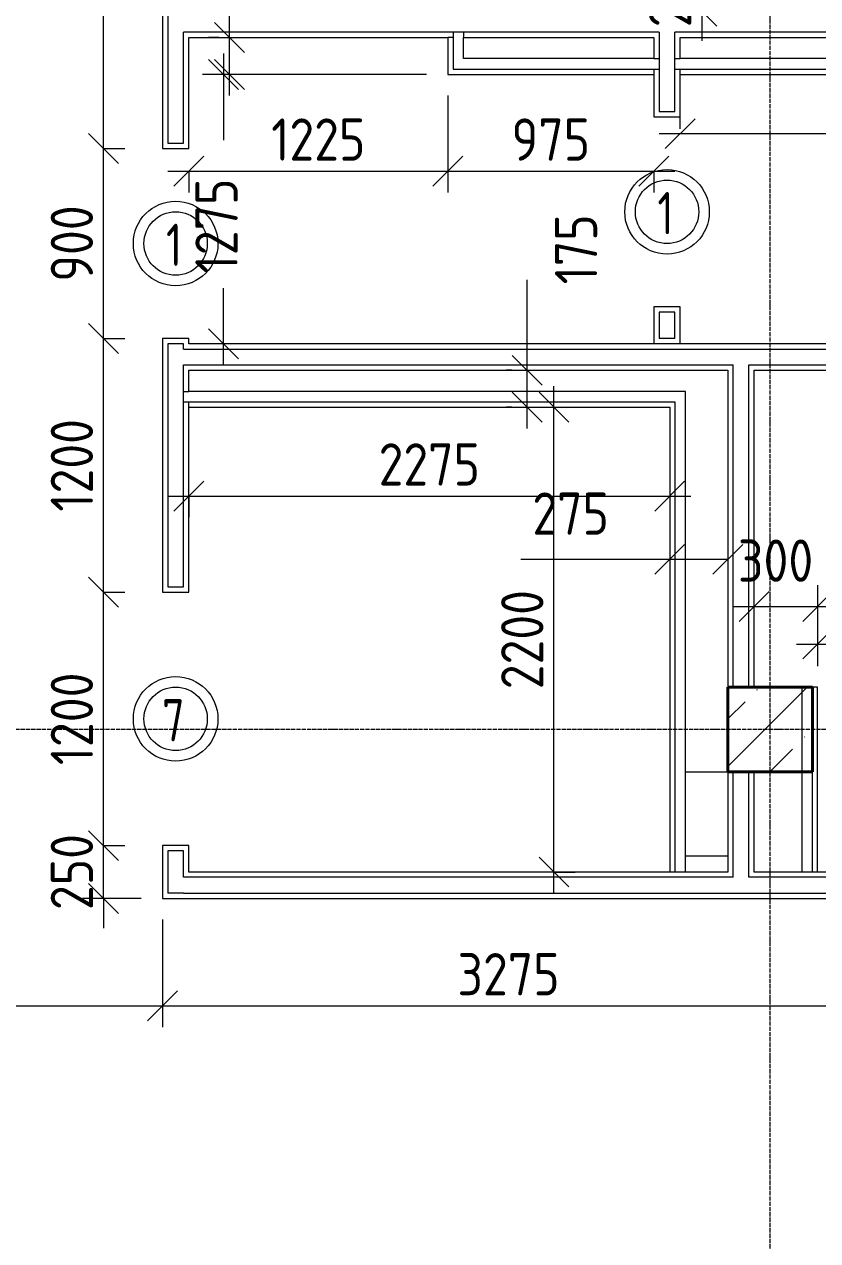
# Model space of a CAD drawing. Header units: millimetres. Extents: x -56773 to 221258, y -262288 to 26541.
# Drawn here: x 36281 to 40034, y -149613 to -143855 of the extents above; entities that cross this region are included whole.
import ezdxf

# ---------------------------------------------------------------- set-up
doc = ezdxf.new("R2010")
doc.units = ezdxf.units.MM
doc.linetypes.add('ADSK_Линия сетки', pattern=[25, 20, -2.5, 0, -2.5])
for name, color, linetype, lineweight in [('Марки дверей', 7, 'Continuous', 20), ('Несущие колонны', 7, 'Continuous', 18), ('Оси', 7, 'Continuous', 9), ('Перекрытие', 7, 'Continuous', 18), ('Размеры', 7, 'Continuous', 9), ('Стены внутренние', 7, 'Continuous', 18), ('Стены штриховка', 7, 'Continuous', 9)]:
    doc.layers.add(name, color=color, linetype=linetype, lineweight=lineweight)
doc.styles.add('GOST Common_3', font='', dxfattribs={"width": 0.9, "height": 200})
doc.styles.add('GOST Common_B', font='', dxfattribs={"width": 0.8, "height": 200})
doc.styles.get('GOST Common_3').set_extended_font_data('GOST Common')
doc.styles.get('GOST Common_B').set_extended_font_data('GOST Common', bold=True)
doc.dimstyles.new('ADSK_Основной_2_0', dxfattribs={"dimscale": 304.8, "dimtxt": 201.142999, "dimasz": 0.463911, "dimexe": 0.328084, "dimexo": 0.328084, "dimgap": 0.164042, "dimtad": 1, "dimdec": 3, "dimrnd": 0.001, "dimdsep": 46, "dimtxsty": 'GOST Common_3', "dimblk1": 'OBLIQUE', "dimblk2": 'OBLIQUE', "dimsah": 1, "dimcen": 0.09, "dimdle": 0.328084, "dimazin": 2, "dimtfac": 1, "dimtdec": 4, "dimtix": 1, "dimtmove": 0, "dimatfit": 3, "dimfxl": 1, "dimtvp": 1, "dimtolj": 1, "dimtzin": 0, "dimlwd": 20, "dimlwe": 20, "dimarcsym": 2})
doc.dimstyles.new('ADSK_Основной_2_0_2', dxfattribs={"dimscale": 304.8, "dimtxt": 201.142999, "dimasz": 0.463911, "dimexe": 0.328084, "dimexo": 0.328084, "dimgap": 0.164042, "dimtad": 1, "dimdec": 3, "dimrnd": 0.001, "dimdsep": 46, "dimtxsty": 'GOST Common_3', "dimblk1": 'OBLIQUE', "dimblk2": 'OBLIQUE', "dimsah": 1, "dimcen": 0.09, "dimdle": 0.328084, "dimazin": 2, "dimtfac": 1, "dimtdec": 4, "dimtix": 1, "dimtmove": 0, "dimatfit": 3, "dimfxl": 1, "dimtvp": 1, "dimtolj": 1, "dimtzin": 0, "dimlwd": 20, "dimlwe": 20, "dimarcsym": 2})

# ---------------------------------------------------------------- blocks, each defined once
blk = doc.blocks.new('ADSK_КолоннаЖБ_Прямоугольная - 400x400 мм-1807143-Кладочный план 3-го этажа')
at = {"layer": 'Несущие колонны', "lineweight": 40}
for p, q in [((-200, 200), (200, 200)), ((-200, -200), (-200, 200)), ((200, 200), (200, -200)), ((200, -200), (-200, -200))]:
    blk.add_line(p, q, dxfattribs=at)
blk = doc.blocks.new('_Oblique')
at = {"color": 0, "linetype": 'ByBlock', "lineweight": -2}
blk.add_line((-0.5, -0.5), (0.5, 0.5), dxfattribs=at)
blk = doc.blocks.new('*D5691')
at = {"layer": 'Defpoints', "color": 0, "lineweight": 25, "transparency": 16777216}
for p in [(34534.4, -147767.8), (36934.4, -147992.8), (36934.4, -148501.5)]:
    blk.add_point(p, dxfattribs=at)
at = {"layer": 'Размеры', "color": 0, "lineweight": 20, "transparency": 16777216}
for p, q in [((34534.4, -147867.8), (34534.4, -148601.5)), ((36934.4, -148092.8), (36934.4, -148601.5)), ((34434.4, -148501.5), (37034.4, -148501.5))]:
    blk.add_line(p, q, dxfattribs=at)
at = {"layer": 'Размеры', "color": 0, "lineweight": 20, "transparency": 16777216, "xscale": 141.4, "yscale": 141.4, "zscale": 141.4, "rotation": 180}
blk.add_blockref('_Oblique', (34534.4, -148501.5), dxfattribs=at)
at = {"layer": 'Размеры', "color": 0, "lineweight": 20, "transparency": 16777216, "xscale": 141.4, "yscale": 141.4, "zscale": 141.4}
blk.add_blockref('_Oblique', (36934.4, -148501.5), dxfattribs=at)
at = {"layer": 'Размеры', "color": 0, "lineweight": 9, "transparency": 16777216, "insert": (35734.4, -148351.5), "char_height": 200, "width": 625.93, "attachment_point": 5, "style": 'GOST Common_3'}
blk.add_mtext('\\A1;2400', dxfattribs=at)
blk = doc.blocks.new('*D5692')
at = {"layer": 'Defpoints', "color": 0, "lineweight": 25, "transparency": 16777216}
for p in [(36934.4, -147992.8), (40209.4, -148401.5), (40209.4, -148501.5)]:
    blk.add_point(p, dxfattribs=at)
at = {"layer": 'Размеры', "color": 0, "lineweight": 20, "transparency": 16777216}
for p, q in [((36934.4, -148092.8), (36934.4, -148601.5)), ((36834.4, -148501.5), (40309.4, -148501.5)), ((40209.4, -148501.5), (40209.4, -148601.5))]:
    blk.add_line(p, q, dxfattribs=at)
at = {"layer": 'Размеры', "color": 0, "lineweight": 20, "transparency": 16777216, "xscale": 141.4, "yscale": 141.4, "zscale": 141.4, "rotation": 180}
blk.add_blockref('_Oblique', (36934.4, -148501.5), dxfattribs=at)
at = {"layer": 'Размеры', "color": 0, "lineweight": 20, "transparency": 16777216, "xscale": 141.4, "yscale": 141.4, "zscale": 141.4}
blk.add_blockref('_Oblique', (40209.4, -148501.5), dxfattribs=at)
at = {"layer": 'Размеры', "color": 0, "lineweight": 9, "transparency": 16777216, "insert": (38571.9, -148351.5), "char_height": 200, "width": 605.475, "attachment_point": 5, "style": 'GOST Common_3'}
blk.add_mtext('\\A1;3275', dxfattribs=at)
blk = doc.blocks.new('*D5709')
at = {"layer": 'Defpoints', "color": 0, "lineweight": 25, "transparency": 16777216}
for p in [(36556, -147742.8), (36656, -147742.8), (36934.4, -147992.8)]:
    blk.add_point(p, dxfattribs=at)
at = {"layer": 'Размеры', "color": 0, "lineweight": 20, "transparency": 16777216}
for p, q in [((36656, -147742.8), (36656, -147601.4)), ((36656, -147742.8), (36756, -147742.8)), ((36656, -147992.8), (36656, -147742.8)), ((36834.4, -147992.8), (36556, -147992.8)), ((36656, -147992.8), (36656, -148134.2))]:
    blk.add_line(p, q, dxfattribs=at)
at = {"layer": 'Размеры', "color": 0, "lineweight": 20, "transparency": 16777216, "xscale": 141.4, "yscale": 141.4, "zscale": 141.4}
for p, rotation in [((36656, -147742.8), 270), ((36656, -147992.8), 90)]:
    blk.add_blockref('_Oblique', p, dxfattribs=dict(at, rotation=rotation))
at = {"layer": 'Размеры', "color": 0, "lineweight": 9, "transparency": 16777216, "insert": (36506, -147867.8), "char_height": 200, "width": 454.106, "attachment_point": 5, "rotation": 90, "style": 'GOST Common_3'}
blk.add_mtext('\\A1;250', dxfattribs=at)
blk = doc.blocks.new('*D5710')
at = {"layer": 'Defpoints', "color": 0, "lineweight": 25, "transparency": 16777216}
for p in [(36556, -146542.8), (36656, -146542.8), (36556, -147742.8)]:
    blk.add_point(p, dxfattribs=at)
at = {"layer": 'Размеры', "color": 0, "lineweight": 20, "transparency": 16777216}
for p, q in [((36656, -147842.8), (36656, -146442.8)), ((36656, -146542.8), (36756, -146542.8)), ((36656, -147742.8), (36756, -147742.8))]:
    blk.add_line(p, q, dxfattribs=at)
at = {"layer": 'Размеры', "color": 0, "lineweight": 20, "transparency": 16777216, "xscale": 141.4, "yscale": 141.4, "zscale": 141.4}
for p, rotation in [((36656, -146542.8), 90), ((36656, -147742.8), 270)]:
    blk.add_blockref('_Oblique', p, dxfattribs=dict(at, rotation=rotation))
at = {"layer": 'Размеры', "color": 0, "lineweight": 9, "transparency": 16777216, "insert": (36506, -147142.8), "char_height": 200, "width": 560.473, "attachment_point": 5, "rotation": 90, "style": 'GOST Common_3'}
blk.add_mtext('\\A1;1200', dxfattribs=at)
blk = doc.blocks.new('*D5711')
at = {"layer": 'Defpoints', "color": 0, "lineweight": 25, "transparency": 16777216}
for p in [(36556, -145342.8), (36656, -145342.8), (36556, -146542.8)]:
    blk.add_point(p, dxfattribs=at)
at = {"layer": 'Размеры', "color": 0, "lineweight": 20, "transparency": 16777216}
for p, q in [((36656, -146642.8), (36656, -145242.8)), ((36656, -145342.8), (36756, -145342.8)), ((36656, -146542.8), (36756, -146542.8))]:
    blk.add_line(p, q, dxfattribs=at)
at = {"layer": 'Размеры', "color": 0, "lineweight": 20, "transparency": 16777216, "xscale": 141.4, "yscale": 141.4, "zscale": 141.4}
for p, rotation in [((36656, -145342.8), 90), ((36656, -146542.8), 270)]:
    blk.add_blockref('_Oblique', p, dxfattribs=dict(at, rotation=rotation))
at = {"layer": 'Размеры', "color": 0, "lineweight": 9, "transparency": 16777216, "insert": (36506, -145942.8), "char_height": 200, "width": 560.473, "attachment_point": 5, "rotation": 90, "style": 'GOST Common_3'}
blk.add_mtext('\\A1;1200', dxfattribs=at)
blk = doc.blocks.new('*D5712')
at = {"layer": 'Defpoints', "color": 0, "lineweight": 25, "transparency": 16777216}
for p in [(36556, -144442.8), (36656, -144442.8), (36556, -145342.8)]:
    blk.add_point(p, dxfattribs=at)
at = {"layer": 'Размеры', "color": 0, "lineweight": 20, "transparency": 16777216}
for p, q in [((36656, -145442.8), (36656, -144342.8)), ((36656, -144442.8), (36756, -144442.8)), ((36656, -145342.8), (36756, -145342.8))]:
    blk.add_line(p, q, dxfattribs=at)
at = {"layer": 'Размеры', "color": 0, "lineweight": 20, "transparency": 16777216, "xscale": 141.4, "yscale": 141.4, "zscale": 141.4}
for p, rotation in [((36656, -144442.8), 90), ((36656, -145342.8), 270)]:
    blk.add_blockref('_Oblique', p, dxfattribs=dict(at, rotation=rotation))
at = {"layer": 'Размеры', "color": 0, "lineweight": 9, "transparency": 16777216, "insert": (36506, -144892.8), "char_height": 200, "width": 454.106, "attachment_point": 5, "rotation": 90, "style": 'GOST Common_3'}
blk.add_mtext('\\A1;900', dxfattribs=at)
blk = doc.blocks.new('*D5713')
at = {"layer": 'Defpoints', "color": 0, "lineweight": 25, "transparency": 16777216}
for p in [(36556, -142517.8), (36656, -142517.8), (36556, -144442.8)]:
    blk.add_point(p, dxfattribs=at)
at = {"layer": 'Размеры', "color": 0, "lineweight": 20, "transparency": 16777216}
for p, q in [((36656, -144542.8), (36656, -142417.8)), ((36656, -142517.8), (36756, -142517.8)), ((36656, -144442.8), (36756, -144442.8))]:
    blk.add_line(p, q, dxfattribs=at)
at = {"layer": 'Размеры', "color": 0, "lineweight": 20, "transparency": 16777216, "xscale": 141.4, "yscale": 141.4, "zscale": 141.4}
for p, rotation in [((36656, -142517.8), 90), ((36656, -144442.8), 270)]:
    blk.add_blockref('_Oblique', p, dxfattribs=dict(at, rotation=rotation))
at = {"layer": 'Размеры', "color": 0, "lineweight": 9, "transparency": 16777216, "insert": (36506, -143480.3), "char_height": 200, "width": 560.473, "attachment_point": 5, "rotation": 90, "style": 'GOST Common_3'}
blk.add_mtext('\\A1;1925', dxfattribs=at)
blk = doc.blocks.new('*D5719')
at = {"layer": 'Defpoints', "color": 0, "lineweight": 25, "transparency": 16777216}
for p in [(39386.8, -143592.8), (39486.8, -143592.8), (39386.8, -143792.8)]:
    blk.add_point(p, dxfattribs=at)
at = {"layer": 'Размеры', "color": 0, "lineweight": 20, "transparency": 16777216}
for p, q in [((39486.8, -143592.8), (39486.8, -143451.4)), ((39486.8, -143592.8), (39586.8, -143592.8)), ((39486.8, -143792.8), (39486.8, -143592.8)), ((39486.8, -143792.8), (39586.8, -143792.8)), ((39486.8, -143792.8), (39486.8, -143934.2))]:
    blk.add_line(p, q, dxfattribs=at)
at = {"layer": 'Размеры', "color": 0, "lineweight": 20, "transparency": 16777216, "xscale": 141.4, "yscale": 141.4, "zscale": 141.4}
for p, rotation in [((39486.8, -143592.8), 270), ((39486.8, -143792.8), 90)]:
    blk.add_blockref('_Oblique', p, dxfattribs=dict(at, rotation=rotation))
at = {"layer": 'Размеры', "color": 0, "lineweight": 9, "transparency": 16777216, "insert": (39336.8, -143692.8), "char_height": 200, "width": 454.106, "attachment_point": 5, "rotation": 90, "style": 'GOST Common_3'}
blk.add_mtext('\\A1;200', dxfattribs=at)
blk = doc.blocks.new('*D5388')
at = {"layer": 'Defpoints', "color": 0, "lineweight": 25, "transparency": 16777216}
for p in [(41734.4, -144372.7), (39384.4, -144450.7), (41734.4, -144450.7)]:
    blk.add_point(p, dxfattribs=at)
at = {"layer": 'Размеры', "color": 0, "lineweight": 20, "transparency": 16777216}
for p, q in [((39384.4, -144350.7), (39384.4, -144272.7)), ((41734.4, -144350.7), (41734.4, -144272.7)), ((39284.4, -144372.7), (41834.4, -144372.7))]:
    blk.add_line(p, q, dxfattribs=at)
at = {"layer": 'Размеры', "color": 0, "lineweight": 20, "transparency": 16777216, "xscale": 141.4, "yscale": 141.4, "zscale": 141.4, "rotation": 180}
blk.add_blockref('_Oblique', (39384.4, -144372.7), dxfattribs=at)
at = {"layer": 'Размеры', "color": 0, "lineweight": 20, "transparency": 16777216, "xscale": 141.4, "yscale": 141.4, "zscale": 141.4}
blk.add_blockref('_Oblique', (41734.4, -144372.7), dxfattribs=at)
at = {"layer": 'Размеры', "color": 0, "lineweight": 9, "transparency": 16777216, "insert": (40414.9, -144056), "char_height": 200, "width": 605.475, "attachment_point": 1, "line_spacing_factor": 1.022761, "style": 'GOST Common_3'}
blk.add_mtext('\\A1;2350', dxfattribs=at)
blk = doc.blocks.new('*D5390')
at = {"layer": 'Defpoints', "color": 0, "lineweight": 25, "transparency": 16777216}
for p in [(37223.6, -144092.8), (38284.4, -144092.8), (37301.7, -145367.8)]:
    blk.add_point(p, dxfattribs=at)
at = {"layer": 'Размеры', "color": 0, "lineweight": 20, "transparency": 16777216}
for p, q in [((37223.6, -143992.8), (37223.6, -144403.8)), ((38184.4, -144092.8), (37123.6, -144092.8)), ((37223.6, -145467.8), (37223.6, -145103.8)), ((37201.7, -145367.8), (37123.6, -145367.8))]:
    blk.add_line(p, q, dxfattribs=at)
at = {"layer": 'Размеры', "color": 0, "lineweight": 20, "transparency": 16777216, "xscale": 141.4, "yscale": 141.4, "zscale": 141.4}
for p, rotation in [((37223.6, -144092.8), 90), ((37223.6, -145367.8), 270)]:
    blk.add_blockref('_Oblique', p, dxfattribs=dict(at, rotation=rotation))
at = {"layer": 'Размеры', "color": 0, "lineweight": 9, "transparency": 16777216, "insert": (37090.3, -145034), "char_height": 200, "width": 560.473, "attachment_point": 1, "rotation": 90, "line_spacing_factor": 1.022761, "style": 'GOST Common_3'}
blk.add_mtext('\\A1;1275', dxfattribs=at)
blk = doc.blocks.new('*D5391')
at = {"layer": 'Defpoints', "color": 0, "lineweight": 25, "transparency": 16777216}
for p in [(37252.1, -143917.8), (37301.7, -143917.8), (38284.4, -144092.8)]:
    blk.add_point(p, dxfattribs=at)
at = {"layer": 'Размеры', "color": 0, "lineweight": 20, "transparency": 16777216}
for p, q in [((37252.1, -143917.8), (37252.1, -143521.3)), ((37201.7, -143917.8), (37152.1, -143917.8)), ((37252.1, -144192.8), (37252.1, -143917.8)), ((38184.4, -144092.8), (37152.1, -144092.8))]:
    blk.add_line(p, q, dxfattribs=at)
at = {"layer": 'Размеры', "color": 0, "lineweight": 20, "transparency": 16777216, "xscale": 141.4, "yscale": 141.4, "zscale": 141.4}
for p, rotation in [((37252.1, -143917.8), 90), ((37252.1, -144092.8), 270)]:
    blk.add_blockref('_Oblique', p, dxfattribs=dict(at, rotation=rotation))
at = {"layer": 'Размеры', "color": 0, "lineweight": 9, "transparency": 16777216, "insert": (37383, -143542.5), "char_height": 200, "width": 409.104, "attachment_point": 1, "rotation": 90, "line_spacing_factor": 1.022761, "style": 'GOST Common_3'}
blk.add_mtext('\\A1;175', dxfattribs=at)
blk = doc.blocks.new('*D5392')
at = {"layer": 'Defpoints', "color": 0, "lineweight": 25, "transparency": 16777216}
for p in [(38284.4, -144092.8), (37059.4, -144450.7), (38284.4, -144550.7)]:
    blk.add_point(p, dxfattribs=at)
at = {"layer": 'Размеры', "color": 0, "lineweight": 20, "transparency": 16777216}
for p, q in [((38284.4, -144192.8), (38284.4, -144650.7)), ((36959.4, -144550.7), (38384.4, -144550.7)), ((37059.4, -144550.7), (37059.4, -144650.7))]:
    blk.add_line(p, q, dxfattribs=at)
at = {"layer": 'Размеры', "color": 0, "lineweight": 20, "transparency": 16777216, "xscale": 141.4, "yscale": 141.4, "zscale": 141.4, "rotation": 180}
blk.add_blockref('_Oblique', (37059.4, -144550.7), dxfattribs=at)
at = {"layer": 'Размеры', "color": 0, "lineweight": 20, "transparency": 16777216, "xscale": 141.4, "yscale": 141.4, "zscale": 141.4}
blk.add_blockref('_Oblique', (38284.4, -144550.7), dxfattribs=at)
at = {"layer": 'Размеры', "color": 0, "lineweight": 9, "transparency": 16777216, "insert": (37671.9, -144400.7), "char_height": 200, "width": 560.473, "attachment_point": 5, "style": 'GOST Common_3'}
blk.add_mtext('\\A1;1225', dxfattribs=at)
blk = doc.blocks.new('*D5393')
at = {"layer": 'Defpoints', "color": 0, "lineweight": 25, "transparency": 16777216}
for p in [(38284.4, -144092.8), (39259.4, -144450.7), (39259.4, -144550.7)]:
    blk.add_point(p, dxfattribs=at)
at = {"layer": 'Размеры', "color": 0, "lineweight": 20, "transparency": 16777216}
for p, q in [((38284.4, -144192.8), (38284.4, -144650.7)), ((38184.4, -144550.7), (39359.4, -144550.7)), ((39259.4, -144550.7), (39259.4, -144650.7))]:
    blk.add_line(p, q, dxfattribs=at)
at = {"layer": 'Размеры', "color": 0, "lineweight": 20, "transparency": 16777216, "xscale": 141.4, "yscale": 141.4, "zscale": 141.4, "rotation": 180}
blk.add_blockref('_Oblique', (38284.4, -144550.7), dxfattribs=at)
at = {"layer": 'Размеры', "color": 0, "lineweight": 20, "transparency": 16777216, "xscale": 141.4, "yscale": 141.4, "zscale": 141.4}
blk.add_blockref('_Oblique', (39259.4, -144550.7), dxfattribs=at)
at = {"layer": 'Размеры', "color": 0, "lineweight": 9, "transparency": 16777216, "insert": (38771.9, -144400.7), "char_height": 200, "width": 454.106, "attachment_point": 5, "style": 'GOST Common_3'}
blk.add_mtext('\\A1;975', dxfattribs=at)
blk = doc.blocks.new('*D5394')
at = {"layer": 'Defpoints', "color": 0, "lineweight": 25, "transparency": 16777216}
for p in [(37059.4, -145988.5), (39334.4, -145988.5), (39334.4, -146088.5)]:
    blk.add_point(p, dxfattribs=at)
at = {"layer": 'Размеры', "color": 0, "lineweight": 20, "transparency": 16777216}
for p, q in [((36959.4, -146088.5), (39434.4, -146088.5)), ((37059.4, -146088.5), (37059.4, -146188.5)), ((39334.4, -146088.5), (39334.4, -146188.5))]:
    blk.add_line(p, q, dxfattribs=at)
at = {"layer": 'Размеры', "color": 0, "lineweight": 20, "transparency": 16777216, "xscale": 141.4, "yscale": 141.4, "zscale": 141.4, "rotation": 180}
blk.add_blockref('_Oblique', (37059.4, -146088.5), dxfattribs=at)
at = {"layer": 'Размеры', "color": 0, "lineweight": 20, "transparency": 16777216, "xscale": 141.4, "yscale": 141.4, "zscale": 141.4}
blk.add_blockref('_Oblique', (39334.4, -146088.5), dxfattribs=at)
at = {"layer": 'Размеры', "color": 0, "lineweight": 9, "transparency": 16777216, "insert": (38196.9, -145938.5), "char_height": 200, "width": 605.475, "attachment_point": 5, "style": 'GOST Common_3'}
blk.add_mtext('\\A1;2275', dxfattribs=at)
blk = doc.blocks.new('*D5395')
at = {"layer": 'Defpoints', "color": 0, "lineweight": 25, "transparency": 16777216}
for p in [(39334.4, -145988.5), (39609.4, -145988.5), (39609.4, -146387.9)]:
    blk.add_point(p, dxfattribs=at)
at = {"layer": 'Размеры', "color": 0, "lineweight": 20, "transparency": 16777216}
for p, q in [((39334.4, -146088.5), (39334.4, -146487.9)), ((39609.4, -146088.5), (39609.4, -146487.9)), ((39334.4, -146387.9), (38630.1, -146387.9)), ((39609.4, -146387.9), (39234.4, -146387.9))]:
    blk.add_line(p, q, dxfattribs=at)
at = {"layer": 'Размеры', "color": 0, "lineweight": 20, "transparency": 16777216, "xscale": 141.4, "yscale": 141.4, "zscale": 141.4, "rotation": 180}
blk.add_blockref('_Oblique', (39334.4, -146387.9), dxfattribs=at)
at = {"layer": 'Размеры', "color": 0, "lineweight": 20, "transparency": 16777216, "xscale": 141.4, "yscale": 141.4, "zscale": 141.4}
blk.add_blockref('_Oblique', (39609.4, -146387.9), dxfattribs=at)
at = {"layer": 'Размеры', "color": 0, "lineweight": 9, "transparency": 16777216, "insert": (38684.5, -146071.2), "char_height": 200, "width": 454.106, "attachment_point": 1, "line_spacing_factor": 1.022761, "style": 'GOST Common_3'}
blk.add_mtext('\\A1;275', dxfattribs=at)
blk = doc.blocks.new('*D5396')
at = {"layer": 'Defpoints', "color": 0, "lineweight": 25, "transparency": 16777216}
for p in [(38686.8, -145667.8), (38786.8, -145667.8), (38686.8, -147867.8)]:
    blk.add_point(p, dxfattribs=at)
at = {"layer": 'Размеры', "color": 0, "lineweight": 20, "transparency": 16777216}
for p, q in [((38786.8, -147967.8), (38786.8, -145567.8)), ((38786.8, -145667.8), (38886.8, -145667.8)), ((38786.8, -147867.8), (38886.8, -147867.8))]:
    blk.add_line(p, q, dxfattribs=at)
at = {"layer": 'Размеры', "color": 0, "lineweight": 20, "transparency": 16777216, "xscale": 141.4, "yscale": 141.4, "zscale": 141.4}
for p, rotation in [((38786.8, -145667.8), 90), ((38786.8, -147867.8), 270)]:
    blk.add_blockref('_Oblique', p, dxfattribs=dict(at, rotation=rotation))
at = {"layer": 'Размеры', "color": 0, "lineweight": 9, "transparency": 16777216, "insert": (38636.8, -146767.8), "char_height": 200, "width": 605.475, "attachment_point": 5, "rotation": 90, "style": 'GOST Common_3'}
blk.add_mtext('\\A1;2200', dxfattribs=at)
blk = doc.blocks.new('*D5397')
at = {"layer": 'Defpoints', "color": 0, "lineweight": 25, "transparency": 16777216}
for p in [(38660.3, -145492.8), (38686.8, -145492.8), (38686.8, -145667.8)]:
    blk.add_point(p, dxfattribs=at)
at = {"layer": 'Размеры', "color": 0, "lineweight": 20, "transparency": 16777216}
for p, q in [((38660.3, -145492.8), (38660.3, -145064.8)), ((38586.8, -145492.8), (38560.3, -145492.8)), ((38660.3, -145767.8), (38660.3, -145492.8)), ((38586.8, -145667.8), (38560.3, -145667.8))]:
    blk.add_line(p, q, dxfattribs=at)
at = {"layer": 'Размеры', "color": 0, "lineweight": 20, "transparency": 16777216, "xscale": 141.4, "yscale": 141.4, "zscale": 141.4}
for p, rotation in [((38660.3, -145492.8), 90), ((38660.3, -145667.8), 270)]:
    blk.add_blockref('_Oblique', p, dxfattribs=dict(at, rotation=rotation))
at = {"layer": 'Размеры', "color": 0, "lineweight": 9, "transparency": 16777216, "insert": (38791.3, -145086), "char_height": 200, "width": 409.104, "attachment_point": 1, "rotation": 90, "line_spacing_factor": 1.022761, "style": 'GOST Common_3'}
blk.add_mtext('\\A1;175', dxfattribs=at)
blk = doc.blocks.new('*D5400')
at = {"layer": 'Defpoints', "color": 0, "lineweight": 25, "transparency": 16777216}
for p in [(40034.4, -146610.5), (39734.4, -146688.5), (40034.4, -146992.8)]:
    blk.add_point(p, dxfattribs=at)
at = {"layer": 'Размеры', "color": 0, "lineweight": 20, "transparency": 16777216}
for p, q in [((39734.4, -146588.5), (39734.4, -146510.5)), ((40034.4, -146892.8), (40034.4, -146510.5)), ((39634.4, -146610.5), (40134.4, -146610.5))]:
    blk.add_line(p, q, dxfattribs=at)
at = {"layer": 'Размеры', "color": 0, "lineweight": 20, "transparency": 16777216, "xscale": 141.4, "yscale": 141.4, "zscale": 141.4, "rotation": 180}
blk.add_blockref('_Oblique', (39734.4, -146610.5), dxfattribs=at)
at = {"layer": 'Размеры', "color": 0, "lineweight": 20, "transparency": 16777216, "xscale": 141.4, "yscale": 141.4, "zscale": 141.4}
blk.add_blockref('_Oblique', (40034.4, -146610.5), dxfattribs=at)
at = {"layer": 'Размеры', "color": 0, "lineweight": 9, "transparency": 16777216, "insert": (39657.3, -146293.8), "char_height": 200, "width": 454.106, "attachment_point": 1, "line_spacing_factor": 1.022761, "style": 'GOST Common_3'}
blk.add_mtext('\\A1;300', dxfattribs=at)
blk = doc.blocks.new('*D5401')
at = {"layer": 'Defpoints', "color": 0, "lineweight": 25, "transparency": 16777216}
for p in [(41734.4, -146688.5), (41734.4, -146788.5), (40034.4, -146992.8)]:
    blk.add_point(p, dxfattribs=at)
at = {"layer": 'Размеры', "color": 0, "lineweight": 20, "transparency": 16777216}
for p, q in [((40034.4, -146892.8), (40034.4, -146688.5)), ((39934.4, -146788.5), (41834.4, -146788.5)), ((41734.4, -146788.5), (41734.4, -146888.5))]:
    blk.add_line(p, q, dxfattribs=at)
at = {"layer": 'Размеры', "color": 0, "lineweight": 20, "transparency": 16777216, "xscale": 141.4, "yscale": 141.4, "zscale": 141.4, "rotation": 180}
blk.add_blockref('_Oblique', (40034.4, -146788.5), dxfattribs=at)
at = {"layer": 'Размеры', "color": 0, "lineweight": 20, "transparency": 16777216, "xscale": 141.4, "yscale": 141.4, "zscale": 141.4}
blk.add_blockref('_Oblique', (41734.4, -146788.5), dxfattribs=at)
at = {"layer": 'Размеры', "color": 0, "lineweight": 9, "transparency": 16777216, "insert": (40884.4, -146638.5), "char_height": 200, "width": 560.473, "attachment_point": 5, "style": 'GOST Common_3'}
blk.add_mtext('\\A1;1700', dxfattribs=at)
blk = doc.blocks.new('М_двери1 - Марка экземпляра 2-3719212-Кладочный план 3-го этажа')
at = {"layer": 'Марки дверей'}
for radius in [2, 1.5]:
    blk.add_circle((0, 0), radius, dxfattribs=at)

msp = doc.modelspace()

# ---------------------------------------------------------------- hatches: boundary and pattern name
at = {"layer": 'Несущие колонны', "lineweight": 9}
h = msp.add_hatch(dxfattribs=at)
h.set_pattern_fill('FP_1', color=256, style=0, pattern_type=2)
h.set_pattern_definition([(45, (9.36, -150597.75), (-224.5064, 224.5064), []), (45, (233.87, -150597.75), (-224.5064, 224.5064), [396.875, -79.375, 3.353, -76.022])])
h.paths.add_polyline_path([(39609.3615, -147392.7816), (40009.3615, -147392.7816), (40009.3615, -146992.7816), (39609.3615, -146992.7816)])

# ---------------------------------------------------------------- linework, layer by layer
for p, q in [((39634.3615, -146992.7816), (39609.3615, -146992.7816)), ((39609.3615, -146992.7816), (39609.3615, -147392.7816)), ((39709.3615, -146992.7816), (39634.3615, -146992.7816)), ((39734.3615, -146992.7816), (39709.3615, -146992.7816)), ((40009.3615, -146992.7816), (39734.3615, -146992.7816)), ((40009.3615, -147392.7816), (40009.3615, -146992.7816)), ((39609.3615, -147392.7816), (39634.3615, -147392.7816)), ((39634.3615, -147392.7816), (39709.3615, -147392.7816)), ((39709.3615, -147392.7816), (39734.3615, -147392.7816)), ((39734.3615, -147392.7816), (40009.3615, -147392.7816))]:
    msp.add_line(p, q, dxfattribs=at)
at = {"layer": 'Оси', "linetype": 'ADSK_Линия сетки', "lineweight": 5}
for p, q in [((39809.3615, -161571.6329), (39809.3615, -140570.3055)), ((62587.9153, -147192.7816), (-25230.7352, -147192.7816))]:
    msp.add_line(p, q, dxfattribs=at)
at = {"layer": 'Перекрытие'}
for p, q in [((39409.3615, -147392.7816), (39609.3615, -147392.7816)), ((39609.3615, -147792.7816), (39409.3615, -147792.7816))]:
    msp.add_line(p, q, dxfattribs=at)
at = {"layer": 'Стены внутренние', "lineweight": 5}
for p, q in [((36934.3615, -142517.7816), (36934.3615, -144442.7816)), ((37059.3615, -144442.7816), (37059.3615, -143917.7816)), ((37059.3615, -143917.7816), (38284.3615, -143917.7816)), ((38284.3615, -143917.7816), (38284.3615, -144092.7816)), ((38359.3615, -143917.7816), (39259.3615, -143917.7816)), ((38359.3615, -144017.7816), (38359.3615, -143917.7816)), ((39259.3615, -143917.7816), (39259.3615, -144017.7816)), ((39384.3615, -143917.7816), (42009.3615, -143917.7816)), ((39384.3615, -144017.7816), (39384.3615, -143917.7816)), ((39259.3615, -144017.7816), (38359.3615, -144017.7816)), ((41809.3615, -144017.7816), (39384.3615, -144017.7816)), ((38284.3615, -144092.7816), (39259.3615, -144092.7816)), ((39259.3615, -144092.7816), (39259.3615, -144292.7816)), ((39384.3615, -144292.7816), (39384.3615, -144092.7816)), ((39384.3615, -144092.7816), (41734.3615, -144092.7816)), ((39259.3615, -144292.7816), (39384.3615, -144292.7816)), ((36934.3615, -144442.7816), (37059.3615, -144442.7816)), ((39384.3615, -145192.7816), (39259.3615, -145192.7816)), ((39259.3615, -145192.7816), (39259.3615, -145367.7816)), ((39384.3615, -145367.7816), (39384.3615, -145192.7816)), ((36934.3615, -145342.7816), (36934.3615, -146542.7816)), ((37059.3615, -145342.7816), (36934.3615, -145342.7816)), ((37059.3615, -145367.7816), (37059.3615, -145342.7816)), ((41734.3615, -145367.7816), (37059.3615, -145367.7816)), ((37059.3615, -145592.7816), (37059.3615, -145492.7816)), ((37059.3615, -145492.7816), (39609.3615, -145492.7816)), ((39609.3615, -145492.7816), (39609.3615, -146992.7816)), ((39734.3615, -145492.7816), (41734.3615, -145492.7816)), ((39734.3615, -146992.7816), (39734.3615, -145492.7816)), ((39409.3615, -145592.7816), (37059.3615, -145592.7816)), ((39409.3615, -147867.7816), (39409.3615, -145592.7816)), ((37059.3615, -146542.7816), (37059.3615, -145667.7816)), ((37059.3615, -145667.7816), (39334.3615, -145667.7816)), ((39334.3615, -145667.7816), (39334.3615, -147867.7816)), ((36934.3615, -146542.7816), (37059.3615, -146542.7816)), ((39609.3615, -146992.7816), (39734.3615, -146992.7816)), ((39959.3615, -146992.7816), (39959.3615, -147867.7816)), ((40034.3615, -146992.7816), (39959.3615, -146992.7816)), ((40034.3615, -147867.7816), (40034.3615, -146992.7816)), ((39609.3615, -147392.7816), (39609.3615, -147867.7816)), ((39734.3615, -147392.7816), (39609.3615, -147392.7816)), ((39734.3615, -147867.7816), (39734.3615, -147392.7816)), ((36934.3615, -147742.7816), (36934.3615, -147992.7816)), ((37059.3615, -147742.7816), (36934.3615, -147742.7816)), ((37059.3615, -147867.7816), (37059.3615, -147742.7816)), ((39609.3615, -147867.7816), (37059.3615, -147867.7816)), ((40209.3615, -147867.7816), (39734.3615, -147867.7816)), ((36934.3615, -147992.7816), (40209.3615, -147992.7816))]:
    msp.add_line(p, q, dxfattribs=at)
at = {"layer": 'Стены штриховка', "lineweight": 9}
for p, q in [((36959.3615, -142542.7816), (36959.3615, -144417.7816)), ((37034.3615, -144417.7816), (37034.3615, -143892.7816)), ((39284.3615, -143892.7816), (37034.3615, -143892.7816)), ((38309.3615, -143917.7816), (38284.3615, -143917.7816)), ((38309.3615, -143892.7816), (38309.3615, -144067.7816)), ((38359.3615, -143892.7816), (38359.3615, -143917.7816)), ((39284.3615, -143892.7816), (39284.3615, -144267.7816)), ((42009.3615, -143892.7816), (39359.3615, -143892.7816)), ((39359.3615, -144267.7816), (39359.3615, -143892.7816)), ((39259.3615, -144017.7816), (39284.3615, -144017.7816)), ((39359.3615, -144017.7816), (39384.3615, -144017.7816)), ((38309.3615, -144067.7816), (39284.3615, -144067.7816)), ((39259.3615, -144067.7816), (39259.3615, -144092.7816)), ((39359.3615, -144067.7816), (41759.3615, -144067.7816)), ((39384.3615, -144092.7816), (39384.3615, -144067.7816)), ((39284.3615, -144267.7816), (39359.3615, -144267.7816)), ((36959.3615, -144417.7816), (37034.3615, -144417.7816)), ((39359.3615, -145217.7816), (39284.3615, -145217.7816)), ((39284.3615, -145217.7816), (39284.3615, -145342.7816)), ((39359.3615, -145342.7816), (39359.3615, -145217.7816)), ((36959.3615, -145367.7816), (36959.3615, -146517.7816)), ((37034.3615, -145367.7816), (36959.3615, -145367.7816)), ((37034.3615, -145392.7816), (37034.3615, -145367.7816)), ((39359.3615, -145342.7816), (39284.3615, -145342.7816)), ((37034.3615, -145392.7816), (42009.3615, -145392.7816)), ((37034.3615, -146517.7816), (37034.3615, -145467.7816)), ((37034.3615, -145467.7816), (39634.3615, -145467.7816)), ((39634.3615, -146992.7816), (39634.3615, -145467.7816)), ((39709.3615, -145467.7816), (42009.3615, -145467.7816)), ((39709.3615, -146992.7816), (39709.3615, -145467.7816)), ((37034.3615, -145592.7816), (37059.3615, -145592.7816)), ((37034.3615, -145642.7816), (39359.3615, -145642.7816)), ((37059.3615, -145667.7816), (37059.3615, -145642.7816)), ((39359.3615, -145642.7816), (39359.3615, -147867.7816)), ((36959.3615, -146517.7816), (37034.3615, -146517.7816)), ((40009.3615, -147867.7816), (40009.3615, -146992.7816)), ((39634.3615, -147892.7816), (39634.3615, -147392.7816)), ((39709.3615, -147892.7816), (39709.3615, -147392.7816)), ((37034.3615, -147767.7816), (36959.3615, -147767.7816)), ((36959.3615, -147767.7816), (36959.3615, -147967.7816)), ((37034.3615, -147892.7816), (37034.3615, -147767.7816)), ((39634.3615, -147892.7816), (37034.3615, -147892.7816)), ((40184.3615, -147892.7816), (39709.3615, -147892.7816)), ((37034.3615, -147967.7816), (36959.3615, -147967.7816)), ((37034.3615, -147967.7816), (40184.3615, -147967.7816))]:
    msp.add_line(p, q, dxfattribs=at)

# ---------------------------------------------------------------- block references
at = {"layer": 'Марки дверей', "lineweight": 5, "xscale": 99.99999999999993, "yscale": 99.99999999999993, "zscale": 99.99999999999993}
for p in [(39321.8615, -144742.7816), (36996.8615, -144892.7816), (36996.8615, -147142.7816)]:
    msp.add_blockref('М_двери1 - Марка экземпляра 2-3719212-Кладочный план 3-го этажа', p, dxfattribs=at)
at = {"layer": 'Несущие колонны', "lineweight": 40, "rotation": 89.9999999999999}
msp.add_blockref('ADSK_КолоннаЖБ_Прямоугольная - 400x400 мм-1807143-Кладочный план 3-го этажа', (39809.3615, -147192.7816), dxfattribs=at)

# ---------------------------------------------------------------- texts
at = {"layer": 'Марки дверей', "lineweight": 5, "char_height": 200, "attachment_point": 1, "style": 'GOST Common_B'}
for s, insert, width in [('\\fGOST Common|b1|i0|c204|p34|;\\W.8;1', (39276.2041, -144649.1227), 102.616), ('\\fGOST Common|b1|i0|c204|p34|;\\W.8;1', (36951.2041, -144799.1227), 102.616), ('\\fGOST Common|b1|i0|c204|p34|;\\W.8;7', (36932.8041, -147049.1227), 147.5105)]:
    msp.add_mtext(s, dxfattribs=dict(at, insert=insert, width=width))

# ---------------------------------------------------------------- dimensions: what is measured, and where the dimension line sits
at = {"layer": 'Размеры', "lineweight": 9}
for base, p1, p2, override, picture, middle in [((36656.0266, -142517.7816), (36556.0417, -144442.7816), (36556.0417, -142517.7816), {"dimpost": '<>', "dimfxl": 1925}, '*D5713', (36506.0266, -143480.2816)), ((39486.8171, -143592.7816), (39386.8322, -143792.7816), (39386.8322, -143592.7816), {"dimpost": '<>', "dimfxl": 200}, '*D5719', (39336.8171, -143692.7816)), ((36656.0266, -144442.7816), (36556.0417, -145342.7816), (36556.0417, -144442.7816), {"dimpost": '<>', "dimfxl": 900}, '*D5712', (36506.0266, -144892.7816)), ((36656.0266, -145342.7816), (36556.0417, -146542.7816), (36556.0417, -145342.7816), {"dimpost": '<>', "dimfxl": 1200}, '*D5711', (36506.0266, -145942.7816)), ((38786.8171, -145667.7816), (38686.8322, -147867.7816), (38686.8322, -145667.7816), {"dimpost": '<>', "dimfxl": 2200}, '*D5396', (38636.8171, -146767.7816)), ((36656.0266, -146542.7816), (36556.0417, -147742.7816), (36556.0417, -146542.7816), {"dimpost": '<>', "dimfxl": 1200}, '*D5710', (36506.0266, -147142.7816)), ((36656.0266, -147742.7816), (36934.3615, -147992.7816), (36556.0417, -147742.7816), {"dimpost": '<>', "dimfxl": 453.459917}, '*D5709', (36506.0266, -147867.7816))]:
    dim = msp.add_linear_dim(base=base, p1=p1, p2=p2, angle=90, dimstyle='ADSK_Основной_2_0_2', override=override, dxfattribs=at)
    dim.commit()
    dim.dimension.update_dxf_attribs({"geometry": picture, "text_midpoint": middle})
for base, p1, p2, override, picture, middle in [((37252.0954, -143917.7816), (38284.3615, -144092.7816), (37301.6963, -143917.7816), {"dimpost": '<>', "dimfxl": 998.12615}, '*D5391', (37516.3811, -143521.2793)), ((37223.6489, -144092.7816), (37301.6963, -145367.7816), (38284.3615, -144092.7816), {"dimpost": '<>', "dimfxl": 1609.737808}, '*D5390', (37223.6489, -144753.7897)), ((38660.3059, -145492.7816), (38686.8322, -145667.7816), (38686.8322, -145492.7816), {"dimpost": '<>', "dimfxl": 175}, '*D5397', (38924.5916, -145064.809))]:
    dim = msp.add_linear_dim(base=base, p1=p1, p2=p2, angle=90, dimstyle='ADSK_Основной_2_0', override=override, dxfattribs=at)
    dim.commit()
    dim.dimension.update_dxf_attribs({"geometry": picture, "text_midpoint": middle, "dimtype": 160, "text_rotation": 90})
for base, p1, p2, override, picture, middle in [((38284.3615, -144550.7167), (37059.3615, -144450.7318), (38284.3615, -144092.7816), {"dimpost": '<>', "dimfxl": 1276.226203}, '*D5392', (37671.8615, -144400.7167)), ((39259.3615, -144550.7167), (38284.3615, -144092.7816), (39259.3615, -144450.7318), {"dimpost": '<>', "dimfxl": 1038.630503}, '*D5393', (38771.8615, -144400.7167)), ((39334.3615, -146088.534), (37059.3615, -145988.5491), (39334.3615, -145988.5491), {"dimpost": '<>', "dimfxl": 2275}, '*D5394', (38196.8615, -145938.534)), ((41734.3615, -146788.534), (40034.3615, -146992.7816), (41734.3615, -146688.5491), {"dimpost": '<>', "dimfxl": 1727.008239}, '*D5401', (40884.3615, -146638.534)), ((36934.3615, -148501.5041), (34534.3615, -147767.7816), (36934.3615, -147992.7816), {"dimpost": '<>', "dimfxl": 2410.523802}, '*D5691', (35734.3615, -148351.5041)), ((40209.3615, -148501.5041), (36934.3615, -147992.7816), (40209.3615, -148401.5192), {"dimpost": '<>', "dimfxl": 3300.40777}, '*D5692', (38571.8615, -148351.5041))]:
    dim = msp.add_linear_dim(base=base, p1=p1, p2=p2, dimstyle='ADSK_Основной_2_0_2', override=override, dxfattribs=at)
    dim.commit()
    dim.dimension.update_dxf_attribs({"geometry": picture, "text_midpoint": middle})
for base, p1, p2, override, picture, middle in [((41734.3615, -144372.6844), (39384.3615, -144450.7318), (41734.3615, -144450.7318), {"dimpost": '<>', "dimfxl": 2350}, '*D5388', (40717.6351, -144372.6844)), ((39609.3615, -146387.8671), (39334.3615, -145988.5491), (39609.3615, -145988.5491), {"dimpost": '<>', "dimfxl": 275}, '*D5395', (38911.5329, -146387.8671)), ((40034.3615, -146610.5016), (39734.3615, -146688.5491), (40034.3615, -146992.7816), {"dimpost": '<>', "dimfxl": 427.267431}, '*D5400', (39884.3615, -146610.5016))]:
    dim = msp.add_linear_dim(base=base, p1=p1, p2=p2, dimstyle='ADSK_Основной_2_0', override=override, dxfattribs=at)
    dim.commit()
    dim.dimension.update_dxf_attribs({"geometry": picture, "text_midpoint": middle, "dimtype": 160})

doc.saveas('drawing.dxf')
